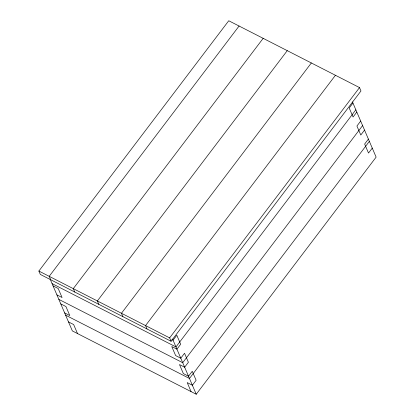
<?xml version="1.0" encoding="UTF-8"?>
<svg xmlns="http://www.w3.org/2000/svg" width="415" height="415" viewBox="0 0 415 415"><rect width="100%" height="100%" fill="white"/><g stroke="black" fill="none" stroke-linecap="round" stroke-linejoin="round"><path stroke-width="0.62" d="M38.875 271.052L228.753 20.75L359.52 87.591L360.967 90.973L171.089 341.275L40.322 274.429L38.875 271.052L169.636 337.893L171.089 341.275M239.082 26.026L49.198 276.328L50.646 279.71M263.167 38.341L73.284 288.643L74.731 292.02M287.258 50.651L97.375 300.953L98.822 304.335M311.343 62.966L121.46 313.268L122.913 316.645M335.434 75.281L145.551 325.583L146.998 328.96M169.636 337.893L359.52 87.591M352.952 103.05L349.207 107.993L353.066 117.004L356.817 112.066M355.847 109.809L175.96 346.94L52.077 283.616M360.677 121.076L356.931 126.015L360.791 135.025L364.541 130.087M362.606 125.579L182.719 362.71L58.837 299.386M368.401 139.098L364.655 144.041L368.515 153.052L372.265 148.108M369.366 141.354L189.479 378.48L65.596 315.156M50.148 279.108L72.355 330.926L196.238 394.25L376.125 157.124L352.47 101.924M171.919 339.595L173.065 340.181L176.811 335.242L180.675 344.253L176.925 349.191L171.763 346.551L175.628 355.567L180.79 358.202L184.535 353.264L188.4 362.274L184.649 367.213L179.488 364.577L183.352 373.588L188.514 376.229L192.259 371.285L196.124 380.296L192.378 385.239L187.212 382.599L191.076 391.61M53.042 285.868L58.204 288.508L62.068 297.519L56.907 294.878M60.766 303.889L65.928 306.529L69.793 315.54L64.631 312.905M68.491 321.916L73.652 324.551L77.517 333.567M172.583 339.055L196.238 394.25"/></g></svg>
